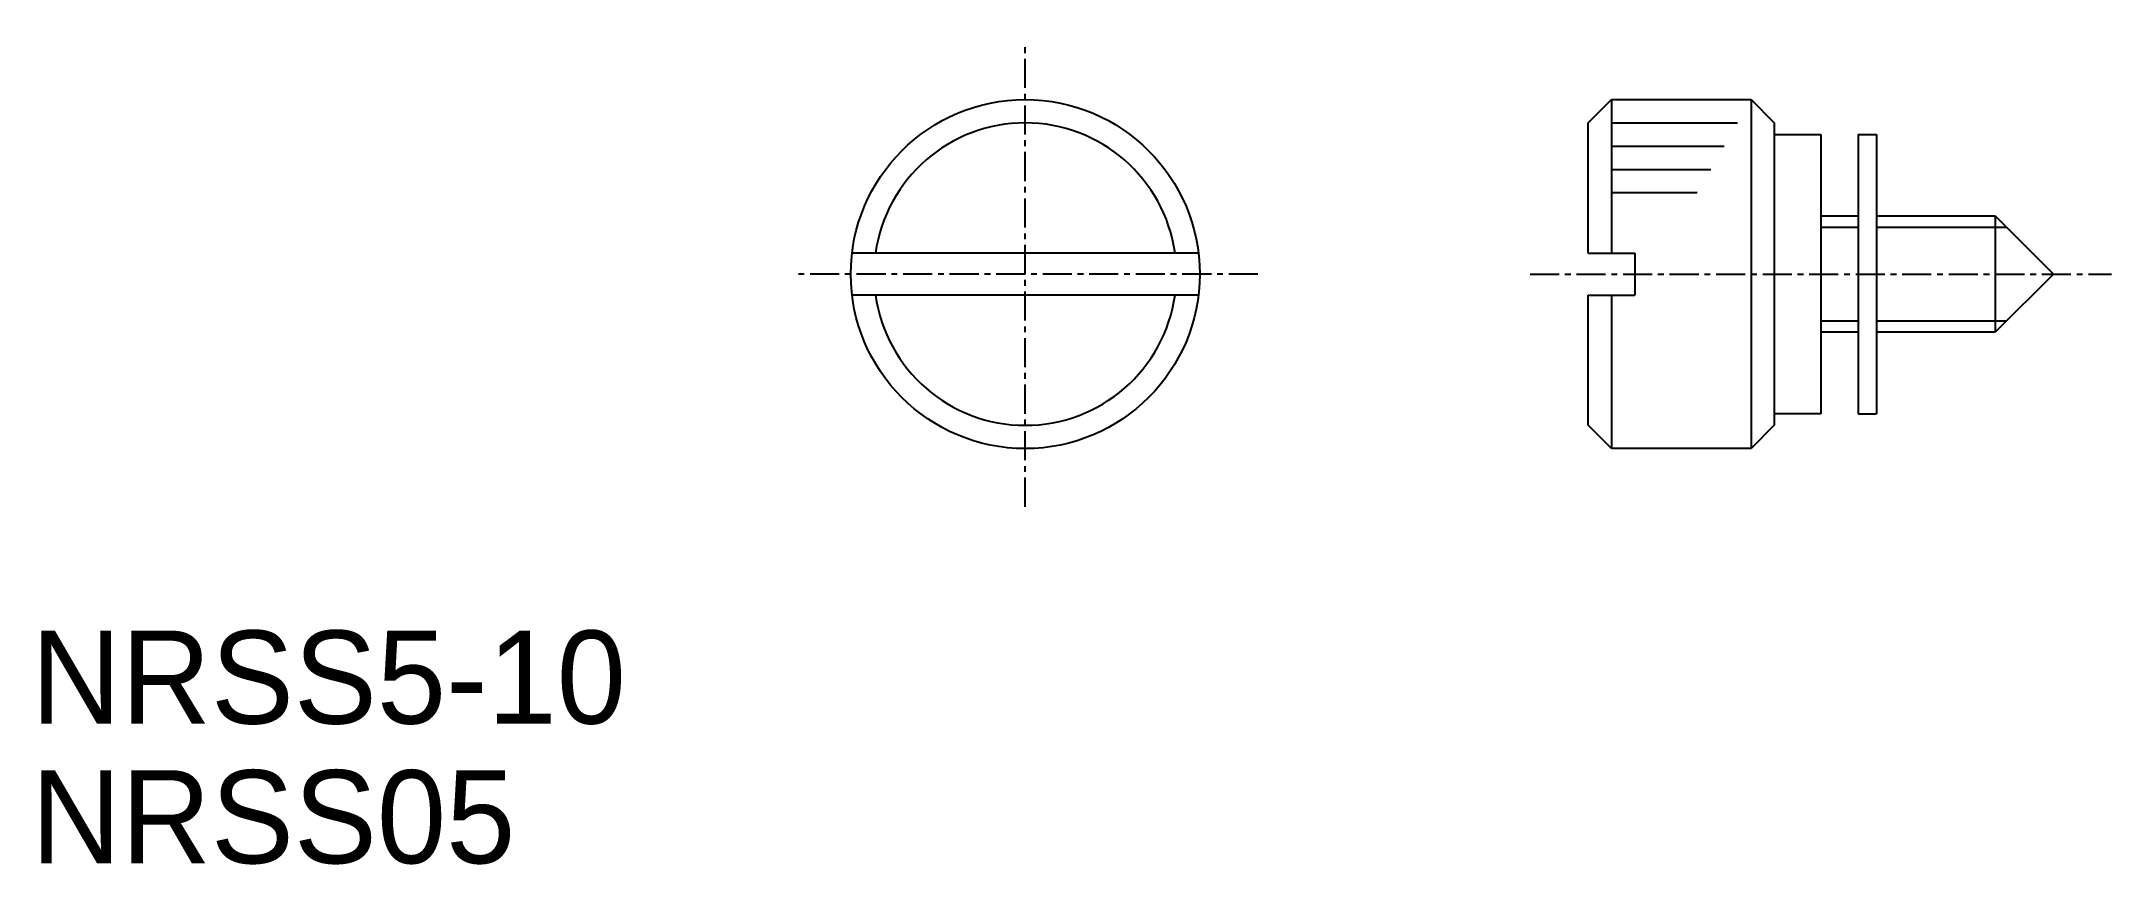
# Model space of a CAD drawing. Extents: x -16.1 to 72.9, y 6.4 to 41.8.
import ezdxf

# ---------------------------------------------------------------- set-up
doc = ezdxf.new("R2010")
doc.units = 0
doc.linetypes.add('CENTER', pattern=[2, 1.25, -0.25, 0.25, -0.25])
doc.layers.get('0').update_dxf_attribs({"linetype": 'CONTINUOUS'})
doc.layers.add('CENTER', color=1, linetype='CENTER')

msp = doc.modelspace()

# ---------------------------------------------------------------- linework, layer by layer
at = {"color": 7, "linetype": 'CONTINUOUS'}
for p, q in [((50.371, 38.296), (51.371, 39.296)), ((51.371, 39.296), (57.371, 39.296)), ((51.371, 39.296), (51.371, 32.696)), ((57.371, 39.296), (57.371, 24.296)), ((57.371, 39.296), (58.371, 38.296)), ((50.371, 32.696), (50.371, 38.296)), ((51.371, 38.296), (56.793, 38.296)), ((58.371, 38.296), (58.371, 37.796)), ((58.371, 37.796), (58.371, 25.796)), ((58.371, 37.796), (60.371, 37.796)), ((60.371, 37.796), (60.371, 25.796)), ((61.971, 37.796), (61.971, 25.796)), ((61.971, 37.796), (62.771, 37.796)), ((62.771, 37.796), (62.771, 25.796)), ((51.371, 37.296), (56.216, 37.296)), ((51.371, 36.296), (55.639, 36.296)), ((51.371, 35.296), (55.061, 35.296)), ((60.371, 34.296), (61.971, 34.296)), ((62.771, 34.296), (67.871, 34.296)), ((67.871, 34.296), (70.371, 31.796)), ((67.871, 34.296), (67.871, 29.296)), ((33.616, 32.696), (18.725, 32.696)), ((50.371, 32.696), (52.371, 32.696)), ((52.371, 32.696), (52.371, 30.896)), ((70.371, 31.796), (67.871, 29.296)), ((33.616, 30.896), (18.725, 30.896)), ((50.371, 25.296), (50.371, 30.896)), ((50.371, 30.896), (52.371, 30.896)), ((51.371, 30.896), (51.371, 24.296)), ((61.971, 29.296), (60.371, 29.296)), ((67.871, 29.296), (62.771, 29.296)), ((51.371, 24.296), (50.371, 25.296)), ((58.371, 25.296), (57.371, 24.296)), ((58.371, 25.796), (58.371, 25.296)), ((60.371, 25.796), (58.371, 25.796)), ((61.971, 25.796), (62.771, 25.796)), ((57.371, 24.296), (51.371, 24.296))]:
    msp.add_line(p, q, dxfattribs=at)
at = {"color": 3, "linetype": 'CONTINUOUS'}
for p, q in [((60.371, 33.806), (61.971, 33.806)), ((62.771, 33.806), (68.361, 33.806)), ((60.371, 29.787), (61.971, 29.787)), ((62.771, 29.787), (68.361, 29.787))]:
    msp.add_line(p, q, dxfattribs=at)
at = {"color": 7, "linetype": 'CONTINUOUS'}
msp.add_circle((26.171, 31.796), 7.5, dxfattribs=at)
for start, end in [(7.95883, 172.04117), (187.95883, 352.04117)]:
    msp.add_arc((26.171, 31.796), 6.5, start, end, dxfattribs=at)
at = {"layer": 'CENTER', "color": 1, "linetype": 'CENTER'}
for p, q in [((26.171, 21.796), (26.171, 41.796)), ((36.171, 31.796), (16.171, 31.796)), ((47.871, 31.796), (72.871, 31.796))]:
    msp.add_line(p, q, dxfattribs=at)

# ---------------------------------------------------------------- texts
at = {"color": 7, "linetype": 'CONTINUOUS'}
for s, p in [('NRSS5-10', (-16.561, 12.473)), ('NRSS05', (-16.561, 6.473))]:
    msp.add_text(s, height=4, dxfattribs=at).set_placement(p)

doc.saveas('drawing.dxf')
